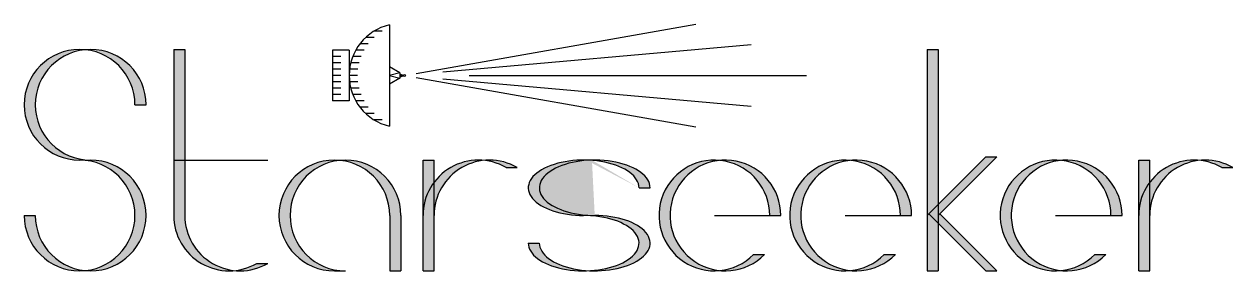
# Model space of a CAD drawing. Header units: millimetres. Extents: x 1845 to 7300, y 768 to 1882.
import ezdxf

# ---------------------------------------------------------------- set-up
doc = ezdxf.new("R2010")
doc.units = ezdxf.units.MM

msp = doc.modelspace()

# ---------------------------------------------------------------- hatches: boundary and pattern name
h = msp.add_hatch(color=256)
h.dxf.hatch_style = 1
h.paths.add_polyline_path([(5970.5, 1767.9), (5920.5, 1767.9), (5920.5, 1017.9), (5970.5, 1067.9)])
h.paths.add_polyline_path([(5978, 1025.5), (5970.5, 1017.9), (5970.5, 983.1), (6185.6, 767.9), (6235.6, 767.9)])
h.paths.add_polyline_path([(5970.5, 1017.9), (5970.5, 1067.9), (5928, 1025.5), (5970.5, 983.1)])
h.paths.add_polyline_path([(6235.6, 1283.1), (6185.6, 1283.1), (5970.5, 1067.9), (5970.5, 1017.9), (5978, 1025.5)])
h.paths.add_polyline_path([(5970.5, 983.1), (5928, 1025.5), (5920.5, 1017.9), (5920.5, 767.9), (5970.5, 767.9)])
h.paths.add_polyline_path([(5575.5, 1266.6, -0.38517), (5800.5, 1017.9), (5850.5, 1017.9, 0.443866)])
h.paths.add_polyline_path([(5575.5, 1266.6, 1.105542), (5575.5, 769.2, -0.904534)])
h.paths.add_polyline_path([(5777.2, 841.1), (5727.2, 841.1, -0.173003), (5575.5, 769.2, 0.225081)])
h.paths.add_polyline_path([(6525.5, 1266.6, 1.105542), (6525.5, 769.2, -0.904534)])
h.paths.add_polyline_path([(6525.5, 1266.6, -0.38517), (6750.5, 1017.9), (6800.5, 1017.9, 0.443866)])
h.paths.add_polyline_path([(6727.2, 841.1), (6677.2, 841.1, -0.173003), (6525.5, 769.2, 0.225081)])
h.paths.add_polyline_path([(6925.5, 1267.9), (6875.5, 1267.9), (6875.5, 1017.9, -0.162278), (6925.5, 1167.9)])
h.paths.add_polyline_path([(6925.5, 1167.9, 0.162278), (6875.5, 1017.9), (6875.5, 767.9), (6925.5, 767.9)])
h.paths.add_polyline_path([(7150.5, 1266.6, 0.262668), (6925.5, 1167.9), (6925.5, 1017.9, -0.38517)])
h.paths.add_polyline_path([(7150.5, 1266.6, -0.106255), (7250.5, 1234.4), (7300.5, 1234.4, 0.157218)])
h.paths.add_polyline_path([(2120.5, 1766.6, 1.051381), (2095.5, 1267.9, -0.025171), (2120.6, 1269.1, -0.904761)])
h.paths.add_polyline_path([(1895.5, 1017.9), (1845.5, 1017.9, 0.443866), (2120.5, 769.2, -0.38517)])
h.paths.add_polyline_path([(2145.5, 1267.9, -0.025171), (2120.3, 1266.7, -0.904761), (2120.5, 769.2, 1.051381)])
h.paths.add_polyline_path([(2120.5, 1766.6, -0.38517), (2345.5, 1517.9), (2395.5, 1517.9, 0.443866)])
h.paths.add_polyline_path([(2570.5, 1767.9), (2520.5, 1767.9), (2520.5, 1267.9), (2570.5, 1267.9)])
h.paths.add_polyline_path([(2570.5, 1267.9), (2520.5, 1267.9), (2520.5, 1017.9, 0.443866), (2795.5, 769.2, -0.38517), (2570.5, 1017.9)])
h.paths.add_polyline_path([(2945.5, 801.4), (2895.5, 801.4, -0.106255), (2795.5, 769.2, 0.157218)])
h.paths.add_polyline_path([(3270.5, 1266.6, 1.051381), (3245.5, 767.9), (3295.5, 767.9, -0.95113)])
h.paths.add_polyline_path([(3545.5, 1017.9, 0.443866), (3270.5, 1266.6, -0.38517), (3495.5, 1017.9), (3495.5, 767.9), (3545.5, 767.9)])
h.paths.add_polyline_path([(3920.5, 1266.6, 0.262668), (3695.5, 1167.9), (3695.5, 1017.9, -0.38517)])
h.paths.add_polyline_path([(3695.5, 1167.9, 0.162278), (3645.5, 1017.9), (3645.5, 767.9), (3695.5, 767.9)])
h.paths.add_polyline_path([(3695.5, 1167.9), (3695.5, 1267.9), (3645.5, 1267.9), (3645.5, 1017.9, -0.162278)])
h.paths.add_polyline_path([(3920.5, 1266.6, -0.106255), (4020.5, 1234.4), (4070.5, 1234.4, 0.157218)])
h.paths.add_polyline_path([(4985.5, 1266.6, 1.105542), (4985.5, 769.2, -0.904534)])
h.paths.add_polyline_path([(4985.5, 1266.6, -0.38517), (5210.5, 1017.9), (5260.5, 1017.9, 0.443866)])
h.paths.add_polyline_path([(5187.2, 841.1), (5137.2, 841.1, -0.173003), (4985.5, 769.2, 0.225081)])
h = msp.add_hatch(color=256)
h.dxf.hatch_style = 1
edge = h.paths.add_edge_path()
edge.add_ellipse((4420.5, 1142.9), major_axis=(250, 0), ratio=0.5, start_angle=0, end_angle=95.7392)
edge.add_ellipse((4370.5, 1142.9), major_axis=(250, 0), ratio=0.5, start_angle=0, end_angle=84.2608, ccw=False)
edge.add_line((4620.5, 1142.9), (4670.5, 1142.9))
edge = h.paths.add_edge_path()
edge.add_line((4170.5, 892.9), (4120.5, 892.9))
edge.add_ellipse((4370.5, 892.9), major_axis=(250, 0), ratio=0.5, start_angle=180, end_angle=275.7392)
edge.add_ellipse((4420.5, 892.9), major_axis=(250, 0), ratio=0.5, start_angle=180, end_angle=264.2608, ccw=False)
h = msp.add_hatch(color=256)
h.dxf.hatch_style = 1
edge = h.paths.add_edge_path()
edge.add_ellipse((4420.5, 1142.9), major_axis=(250, 0), ratio=0.5, start_angle=95.7392, end_angle=270, ccw=False)
edge.add_ellipse((4370.5, 1142.9), major_axis=(250, 0), ratio=0.5, start_angle=84.2608, end_angle=270)
edge.add_ellipse((4370.5, 892.9), major_axis=(250, 0), ratio=0.5, start_angle=275.7392, end_angle=450, ccw=False)
edge.add_ellipse((4420.5, 892.9), major_axis=(250, 0), ratio=0.5, start_angle=264.2608, end_angle=450)

# ---------------------------------------------------------------- linework, layer by layer
for p, q in [((3494.3, 1878.9), (3494.3, 1421.1)), ((3614.3, 1659.2), (4876.9, 1881.8)), ((3424.4, 1821.7), (3386.9, 1821.7)), ((3461.9, 1850.3), (3424.4, 1850.3)), ((2520.5, 1767.9), (2520.5, 1017.9)), ((2520.5, 1767.9), (2570.5, 1767.9)), ((2570.5, 1767.9), (2570.5, 1017.9)), ((3312.3, 1764.5), (3237.3, 1764.5)), ((3237.3, 1764.5), (3237.3, 1535.5)), ((3312.3, 1764.5), (3312.3, 1535.5)), ((3379.6, 1764.5), (3342.1, 1764.5)), ((3398.4, 1793.1), (3360.9, 1793.1)), ((5126.9, 1788), (3734.3, 1665.2)), ((5920.5, 1767.9), (5920.5, 767.9)), ((5920.5, 1767.9), (5970.5, 1767.9)), ((5970.5, 1767.9), (5970.5, 767.9)), ((3274.8, 1735.9), (3237.3, 1735.9)), ((3274.8, 1707.2), (3237.3, 1707.2)), ((3356.9, 1707.2), (3319.4, 1707.2)), ((3366.1, 1735.9), (3328.6, 1735.9)), ((3274.8, 1678.6), (3237.3, 1678.6)), ((3274.8, 1650), (3237.3, 1650)), ((3349.8, 1650), (3312.3, 1650)), ((3351.6, 1678.6), (3314.1, 1678.6)), ((3540.5, 1662.5), (3494.3, 1689.2)), ((3540.5, 1662.5), (3494.3, 1650)), ((3494.3, 1650), (3540.5, 1637.5)), ((3540.5, 1637.5), (3494.3, 1610.8)), ((3540.5, 1662.5), (3540.5, 1637.5)), ((3540.5, 1656.3), (3557.3, 1651.4)), ((3557.1, 1650), (3540.5, 1650)), ((3540.5, 1643.8), (3557.3, 1648.6)), ((3614.3, 1640.8), (4876.9, 1418.2)), ((3854.3, 1650), (5376.9, 1650)), ((3274.8, 1621.4), (3237.3, 1621.4)), ((3274.8, 1592.8), (3237.3, 1592.8)), ((3351.6, 1621.4), (3314.1, 1621.4)), ((3356.9, 1592.8), (3319.4, 1592.8)), ((3734.3, 1634.8), (5126.9, 1512)), ((3274.8, 1564.1), (3237.3, 1564.1)), ((3312.3, 1535.5), (3237.3, 1535.5)), ((3366.1, 1564.1), (3328.6, 1564.1)), ((3379.6, 1535.5), (3342.1, 1535.5)), ((2345.5, 1517.9), (2395.5, 1517.9)), ((3398.4, 1506.9), (3360.9, 1506.9)), ((3424.4, 1478.3), (3386.9, 1478.3)), ((3461.9, 1449.7), (3424.4, 1449.7)), ((2520.5, 1267.9), (2895.5, 1267.9)), ((2570.5, 1267.9), (2945.5, 1267.9)), ((3645.5, 767.9), (3645.5, 1267.9)), ((3645.5, 1267.9), (3695.5, 1267.9)), ((3695.5, 767.9), (3695.5, 1267.9)), ((5920.5, 1017.9), (6185.6, 1283.1)), ((5970.5, 1017.9), (6235.6, 1283.1)), ((6185.6, 1283.1), (6235.6, 1283.1)), ((6875.5, 767.9), (6875.5, 1267.9)), ((6875.5, 1267.9), (6925.5, 1267.9)), ((6925.5, 767.9), (6925.5, 1267.9)), ((4020.5, 1234.4), (4070.5, 1234.4)), ((7250.5, 1234.4), (7300.5, 1234.4)), ((4620.5, 1142.9), (4670.5, 1142.9)), ((1845.5, 1017.9), (1895.5, 1017.9)), ((3495.5, 1017.9), (3495.5, 767.9)), ((3545.5, 1017.9), (3545.5, 767.9)), ((4960.5, 1017.9), (5210.5, 1017.9)), ((5010.5, 1017.9), (5260.5, 1017.9)), ((5550.5, 1017.9), (5800.5, 1017.9)), ((5600.5, 1017.9), (5850.5, 1017.9)), ((5928, 1025.5), (6185.6, 767.9)), ((5978, 1025.5), (6235.6, 767.9)), ((6500.5, 1017.9), (6750.5, 1017.9)), ((6550.5, 1017.9), (6800.5, 1017.9)), ((4120.5, 892.9), (4170.5, 892.9)), ((5137.2, 841.1), (5187.2, 841.1)), ((5727.2, 841.1), (5777.2, 841.1)), ((6677.2, 841.1), (6727.2, 841.1)), ((2895.5, 801.4), (2945.5, 801.4)), ((3245.5, 767.9), (3295.5, 767.9)), ((3495.5, 767.9), (3545.5, 767.9)), ((3645.5, 767.9), (3695.5, 767.9)), ((5920.5, 767.9), (5970.5, 767.9)), ((6185.6, 767.9), (6235.6, 767.9)), ((6875.5, 767.9), (6925.5, 767.9))]:
    msp.add_line(p, q)
msp.add_circle((3562.1, 1650), 5)
for centre, radius, start, end in [((3547.3, 1650), 235, 103.0424, 256.9576), ((2095.5, 1517.9), 250, 0, 270), ((2145.5, 1517.9), 250, 0, 270), ((2095.5, 1017.9), 250, 180, 90), ((2145.5, 1017.9), 250, 180, 90), ((3245.5, 1017.9), 250, 0, 270), ((3295.5, 1017.9), 250, 0, 270), ((3895.5, 1017.9), 250, 60, 180), ((3945.5, 1017.9), 250, 60, 180), ((4960.5, 1017.9), 250, 0, 315), ((5010.5, 1017.9), 250, 0, 315), ((5550.5, 1017.9), 250, 0, 315), ((5600.5, 1017.9), 250, 0, 315), ((6500.5, 1017.9), 250, 0, 315), ((6550.5, 1017.9), 250, 0, 315), ((7125.5, 1017.9), 250, 60, 180), ((7175.5, 1017.9), 250, 60, 180), ((2770.5, 1017.9), 250, 180, 300), ((2820.5, 1017.9), 250, 180, 300)]:
    msp.add_arc(centre, radius, start, end)
for centre, start_param, end_param in [((4370.5, 1142.9), 0, 4.712389), ((4420.5, 1142.9), 0, 4.712389), ((4370.5, 892.9), 3.141593, 7.853982), ((4420.5, 892.9), 3.141593, 7.853982)]:
    msp.add_ellipse(centre, major_axis=(250, 0), ratio=0.5, start_param=start_param, end_param=end_param)

doc.saveas('drawing.dxf')
